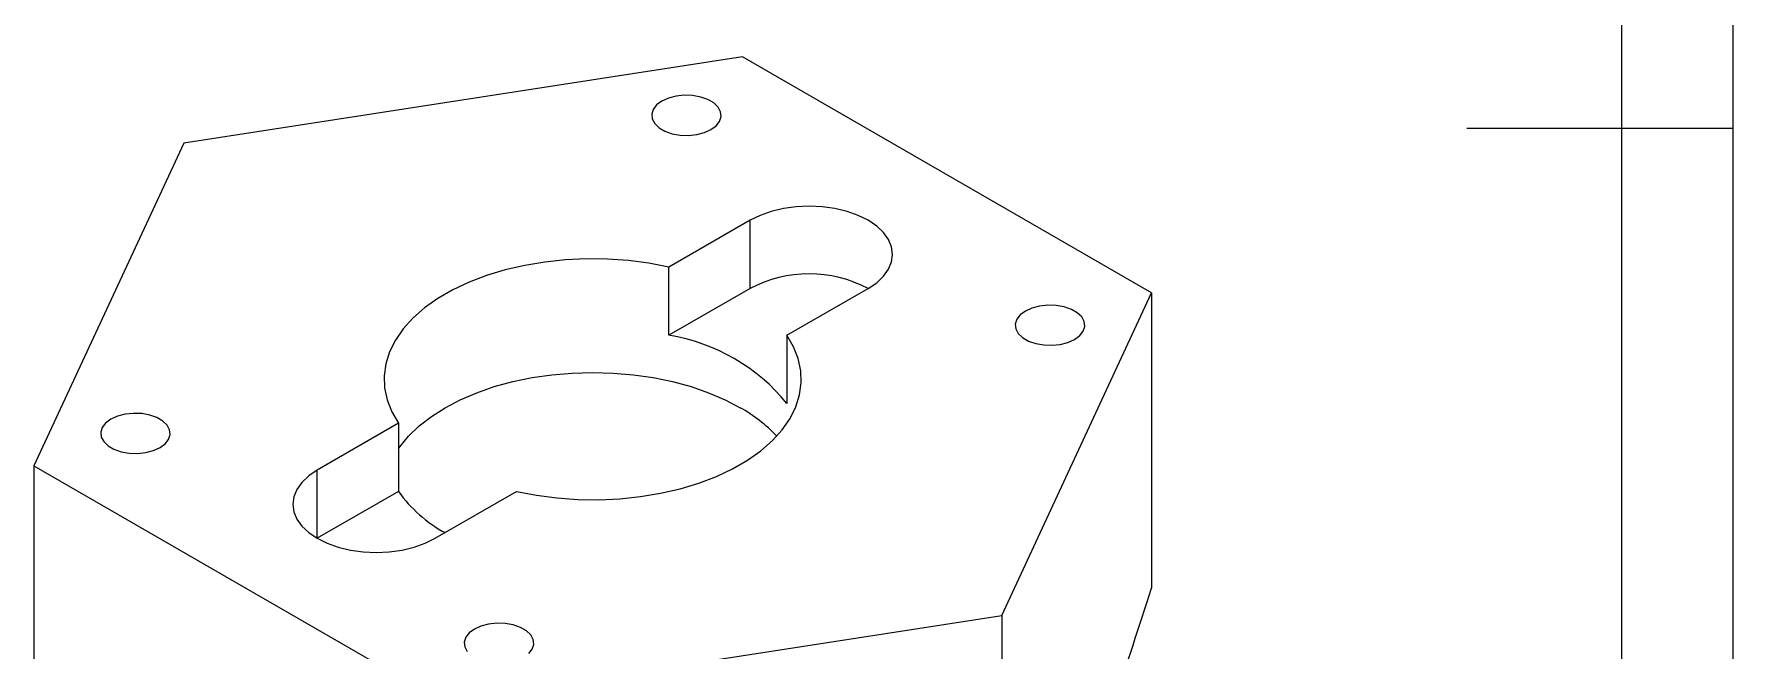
# Model space of a CAD drawing. Header units: millimetres. Extents: x 0 to 297, y 0 to 210.
# Drawn here: x 235.9 to 297, y 86.5 to 108.6 of the extents above; entities that cross this region are included whole.
import ezdxf

# ---------------------------------------------------------------- set-up
doc = ezdxf.new("R2010")
doc.units = ezdxf.units.MM
doc.layers.add('图框', color=7, linetype='Continuous')

msp = doc.modelspace()

# ---------------------------------------------------------------- linework, layer by layer
at = {"color": 7, "linetype": 'Continuous', "lineweight": 25}
for p, q in [((261.4024885, 107.7702762), (241.3260973, 104.6647842)), ((276.099427, 99.2859142), (261.4024885, 107.7702762)), ((241.3260973, 104.6647842), (235.9466444, 93.0749302)), ((261.67989, 101.895279), (258.7622709, 100.2109734)), ((261.67989, 99.4456566), (261.67989, 101.895279)), ((258.7622709, 97.7613509), (258.7622709, 100.2109734)), ((261.67989, 99.4456566), (258.7622709, 97.7613509)), ((263.0049116, 97.761749), (265.9225306, 99.4460547)), ((270.7199742, 87.6960602), (276.099427, 99.2859142)), ((276.099427, 99.2859142), (276.099427, 88.6708837)), ((263.0049116, 97.761749), (263.0049116, 95.3121266)), ((249.0411598, 94.5990954), (246.1235408, 92.9147898)), ((249.0411598, 94.5990954), (249.0411598, 92.149473)), ((235.9466444, 93.0749302), (250.6435829, 84.5905682)), ((235.9466444, 93.0749302), (235.9466444, 82.4598996)), ((249.0411598, 92.149473), (246.1238856, 90.4653664)), ((250.3661815, 90.4655654), (253.2838005, 92.1498711)), ((250.6435829, 84.5905682), (270.7199742, 87.6960602)), ((270.7199742, 87.6960602), (270.7199742, 77.0810297))]:
    msp.add_line(p, q, dxfattribs=at)
at = {"color": 8, "linetype": 'Continuous', "lineweight": 25}
msp.add_line((246.1235408, 90.4655654), (246.1235408, 92.9147898), dxfattribs=at)
at = {"color": 7, "linetype": 'Continuous', "lineweight": 25, "flags": 128}
for points in [[(260.2744415, 105.1558515), (260.4602846, 105.2927906), (260.5839591, 105.4514255), (260.6382774, 105.6225368), (260.6200829, 105.7961803), (260.5304328, 105.9622644), (260.3745373, 106.1111368), (260.1614566, 106.2341457), (259.903574, 106.3241423), (259.6158768, 106.3758961), (259.3150849, 106.3863996), (259.0186792, 106.3550423), (258.7438857, 106.2836466), (258.5066745, 106.1763616), (258.3208314, 106.0394225), (258.1971569, 105.8807876), (258.1428386, 105.7096762), (258.1610331, 105.5360328), (258.2506832, 105.3699487), (258.4065786, 105.2210763), (258.6196594, 105.0980673), (258.877542, 105.0080708), (259.1652392, 104.9563169), (259.4660311, 104.9458134), (259.7624368, 104.9771708), (260.0372303, 105.0485665), (260.2744415, 105.1558515)], [(265.9225306, 99.4460547), (266.2282613, 99.6527032), (266.4742299, 99.8844174), (266.6543799, 100.1354917), (266.7642753, 100.3997437), (266.8012103, 100.6706668), (266.7642753, 100.9415899), (266.6543799, 101.205842), (266.4742299, 101.4569162), (266.2282613, 101.6886304), (265.9225306, 101.895279), (265.5645661, 102.0717735), (265.1631818, 102.2137682), (264.7282613, 102.3177665), (264.2705137, 102.3812079), (263.8012103, 102.40253), (263.3319069, 102.3812079), (262.8741593, 102.3177665), (262.4392388, 102.2137682), (262.0378545, 102.0717735), (261.67989, 101.895279)], [(258.7622709, 100.2109734), (258.0457347, 100.3496502), (257.3086611, 100.4459951), (256.558534, 100.4990298), (255.8029698, 100.5082158), (255.0496401, 100.4734599), (254.3061936, 100.3951149), (253.5801789, 100.2739763), (252.8789677, 100.1112741), (252.2096795, 99.9086602), (251.5791099, 99.668192), (250.9936615, 99.3923109), (250.4592784, 99.0838181), (249.9813866, 98.745846), (249.5648383, 98.3818259), (249.2138628, 97.9954541), (248.9320237, 97.5906534), (248.7221828, 97.1715341), (248.5864706, 96.7423516), (248.526265, 96.3074635), (248.5421774, 95.8712856), (248.6340461, 95.4382465), (248.8009384, 95.012743), (249.0411598, 94.5990954)], [(273.3383868, 97.6141964), (273.5242299, 97.7511355), (273.6479044, 97.9097704), (273.7022227, 98.0808817), (273.6840282, 98.2545252), (273.5943781, 98.4206093), (273.4384826, 98.5694817), (273.2254019, 98.6924906), (272.9675193, 98.7824872), (272.6798221, 98.8342411), (272.3790302, 98.8447445), (272.0826245, 98.8133872), (271.807831, 98.7419915), (271.5706198, 98.6347065), (271.3847767, 98.4977674), (271.2611022, 98.3391325), (271.2067839, 98.1680212), (271.2249784, 97.9943777), (271.3146285, 97.8282936), (271.4705239, 97.6794212), (271.6836047, 97.5564123), (271.9414873, 97.4664157), (272.2291845, 97.4146618), (272.5299764, 97.4041583), (272.8263821, 97.4355157), (273.1011756, 97.5069114), (273.3383868, 97.6141964)], [(253.2838005, 92.1498711), (254.0003368, 92.0111942), (254.7374103, 91.9148493), (255.4875374, 91.8618146), (256.2431016, 91.8526286), (256.9964314, 91.8873845), (257.7398778, 91.9657295), (258.4658925, 92.0868681), (259.1671038, 92.2495703), (259.8363919, 92.4521842), (260.4669615, 92.6926524), (261.0524099, 92.9685335), (261.586793, 93.2770263), (262.0646848, 93.6149985), (262.4812332, 93.9790185), (262.8322086, 94.3653904), (263.1140477, 94.770191), (263.3238886, 95.1893103), (263.4596008, 95.6184929), (263.5198064, 96.0533809), (263.5038941, 96.4895588), (263.4120253, 96.922598), (263.245133, 97.3481015), (263.0049116, 97.761749)], [(249.0411598, 93.679045), (249.0939392, 93.7546065), (249.4086262, 94.1387047), (249.7870136, 94.5031472), (250.2254573, 94.844424), (250.7197349, 95.1592486), (251.2650861, 95.4445889), (251.856259, 95.6976971), (252.4875602, 95.9161355), (253.15291, 96.0978004), (253.8459006, 96.2409424), (254.5598583, 96.3441828), (255.2879072, 96.4065275), (256.0230357, 96.427376), (256.7581643, 96.4065275), (257.4862131, 96.3441828), (258.2001708, 96.2409424), (258.8931615, 96.0978004), (259.5585112, 95.9161355), (260.1898125, 95.6976971), (260.7809853, 95.4445889), (261.3263366, 95.1592486)], [(240.4754516, 93.7261379), (240.6612947, 93.863077), (240.7849692, 94.0217119), (240.8392876, 94.1928233), (240.821093, 94.3664667), (240.7314429, 94.5325508), (240.5755475, 94.6814233), (240.3624667, 94.8044322), (240.1045841, 94.8944287), (239.8168869, 94.9461826), (239.516095, 94.9566861), (239.2196893, 94.9253288), (238.9448959, 94.853933), (238.7076846, 94.746648), (238.5218415, 94.6097089), (238.398167, 94.451074), (238.3438487, 94.2799627), (238.3620432, 94.1063192), (238.4516933, 93.9402351), (238.6075888, 93.7913627), (238.8206695, 93.6683538), (239.0785521, 93.5783573), (239.3662493, 93.5266034), (239.6670412, 93.5160999), (239.9634469, 93.5474572), (240.2382404, 93.618853), (240.4754516, 93.7261379)], [(246.1235408, 92.9147898), (245.8178101, 92.7081412), (245.5718415, 92.476427), (245.3916916, 92.2253527), (245.2817961, 91.9611007), (245.2448611, 91.6901776), (245.2817961, 91.4192545), (245.3916916, 91.1550025), (245.5718415, 90.9039282), (245.8178101, 90.672214), (246.1235408, 90.4655654), (246.4815054, 90.2890709), (246.8828896, 90.1470762), (247.3178101, 90.0430779), (247.7755577, 89.9796366), (248.2448611, 89.9583145), (248.7141645, 89.9796366), (249.1719121, 90.0430779), (249.6068326, 90.1470762), (250.0082169, 90.2890709), (250.3661815, 90.4655654)], [(253.72524, 86.3214219), (253.8489145, 86.4800568), (253.9032329, 86.6511682), (253.8850383, 86.8248117), (253.7953882, 86.9908957), (253.6394928, 87.1397682), (253.426412, 87.2627771), (253.1685294, 87.3527736), (252.8808322, 87.4045275), (252.5800403, 87.415031), (252.2836346, 87.3836737), (252.0088412, 87.3122779), (251.7716299, 87.204993), (251.5857868, 87.0680538), (251.4621123, 86.909419), (251.407794, 86.7383076), (251.4259885, 86.5646641), (251.5156386, 86.39858)]]:
    msp.add_lwpolyline(points, dxfattribs=at)
at = {"color": 7, "linetype": 'Continuous', "lineweight": 25}
for centre, radius, start, end in [((263.8012282, 95.3893905), 4.5774852, 62.396795366, 117.608580875), ((257.6433964, 90.9239486), 6.928344, 39.298903901, 80.706472632), ((258.5916251, 90.2934137), 5.581666, 43.54942416, 60.663008613), ((253.1413459, 95.1073159), 5.0557256, 215.806393065, 241.376489795)]:
    msp.add_arc(centre, radius, start, end, dxfattribs=at)
msp.add_open_spline([(270.7199742, 77.0810297), (271.1562085, 77.5621278), (271.5965038, 78.1309889), (272.4889668, 79.5252826), (272.9412236, 80.3526418), (273.5158728, 81.5884325), (273.6315858, 81.846293), (273.8622386, 82.3782494), (273.9770176, 82.6519102), (274.319795, 83.4947765), (274.5462312, 84.0859059), (275.2201248, 85.9352853), (275.6621984, 87.2690889), (276.099427, 88.6708837)], degree=3, knots=[0, 0, 0, 0, 0.25, 0.25, 0.5, 0.5, 0.5625, 0.5625, 0.625, 0.625, 0.75, 0.75, 1, 1, 1, 1], dxfattribs=at)
at = {"layer": '图框'}
msp.add_line((297, 0.1898854), (297, 210.1898854), dxfattribs=at)
at = {"layer": '图框', "linetype": 'Continuous', "lineweight": 25}
msp.add_line((293, 4.1898854), (293, 206.1898854), dxfattribs=at)
at = {"layer": '图框', "lineweight": 25}
msp.add_line((297, 105.1898854), (287.4403824, 105.1898854), dxfattribs=at)

doc.saveas('drawing.dxf')
